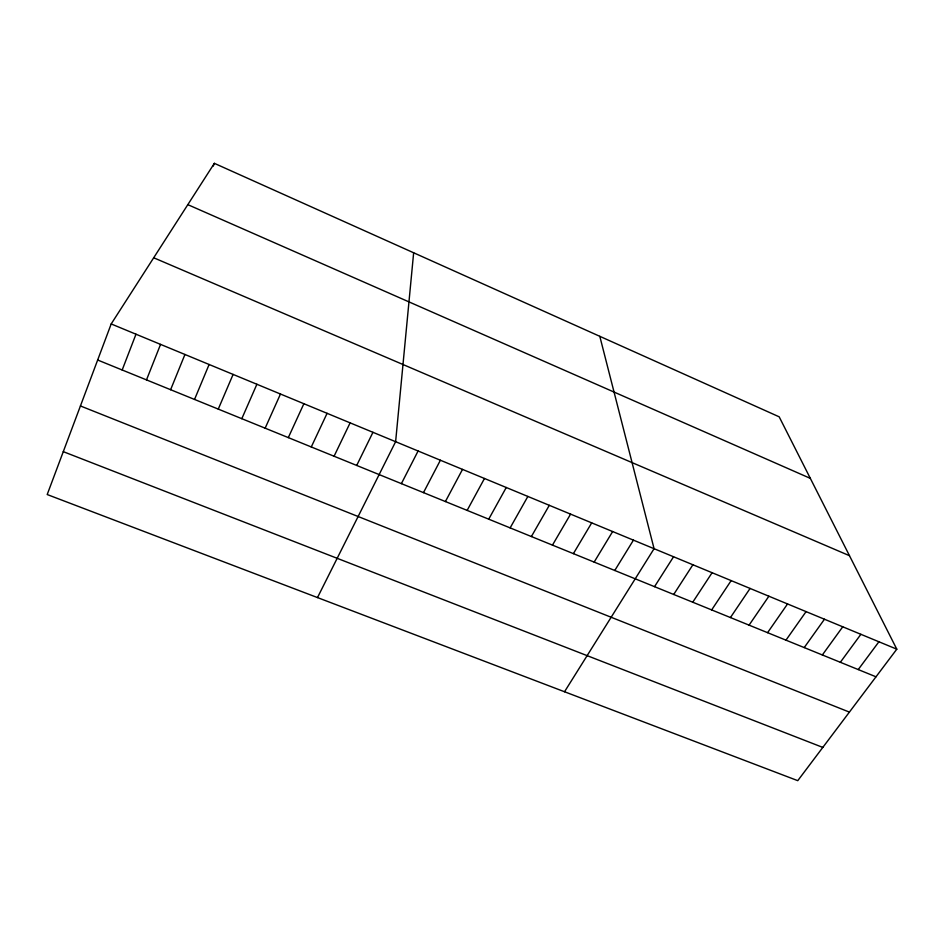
<?xml version="1.0" encoding="UTF-8"?>
<svg xmlns="http://www.w3.org/2000/svg" width="944" height="944" viewBox="0 0 944 944"><rect width="100%" height="100%" fill="white"/><g stroke="black" fill="none" stroke-linecap="round" stroke-linejoin="round"><path stroke-width="1.42" d="M413.649 252.78L395.619 441.698L317.491 597.576M111.191 323.945L47.2 494.538L797.763 780.664L896.8 649.177L779.178 416.823L214.359 163.336L111.191 323.945L896.8 649.177M122.177 370.001L135.983 334.211M213.309 166.038L214.359 163.336M146.497 379.889L160.563 344.383M170.616 389.707L184.941 354.472M194.535 399.442L209.12 364.49M218.265 409.106L233.097 374.414M241.806 418.688L256.886 384.267M265.146 428.187L280.474 394.026M288.309 437.615L303.874 403.713M311.284 446.96L327.084 413.319M334.082 456.235L350.118 422.853M356.702 465.439L372.951 432.317M401.389 483.635L418.086 450.996M423.478 492.626L440.388 460.235M445.403 501.547L462.513 469.392M467.138 510.397L484.473 478.478M488.721 519.176L506.255 487.493M510.138 527.897L527.861 496.438M531.378 536.546L549.302 505.323M552.464 545.125L570.577 514.126M573.386 553.644L591.699 522.87M594.154 562.093L612.644 531.543M614.768 570.483L633.436 540.145M564.524 691.751L654.074 548.688L599.806 336.324M654.534 586.661L673.556 556.759M673.709 594.472L692.896 564.76M692.754 602.213L712.095 572.713M711.658 609.918L731.152 580.607M730.432 617.553L750.079 588.442M749.076 625.14L768.876 596.219M767.578 632.669L787.544 603.948M785.963 640.162L806.07 611.618M804.217 647.584L824.466 619.229M822.354 654.959L842.744 626.804M840.349 662.287L860.881 634.309M858.238 669.567L878.911 641.767M63.283 451.657L822.814 747.412M80.429 405.955L849.399 712.106M97.669 360.018L875.997 676.801M153.695 257.771L849.482 555.697M187.821 204.647L810.341 478.372"/></g></svg>
